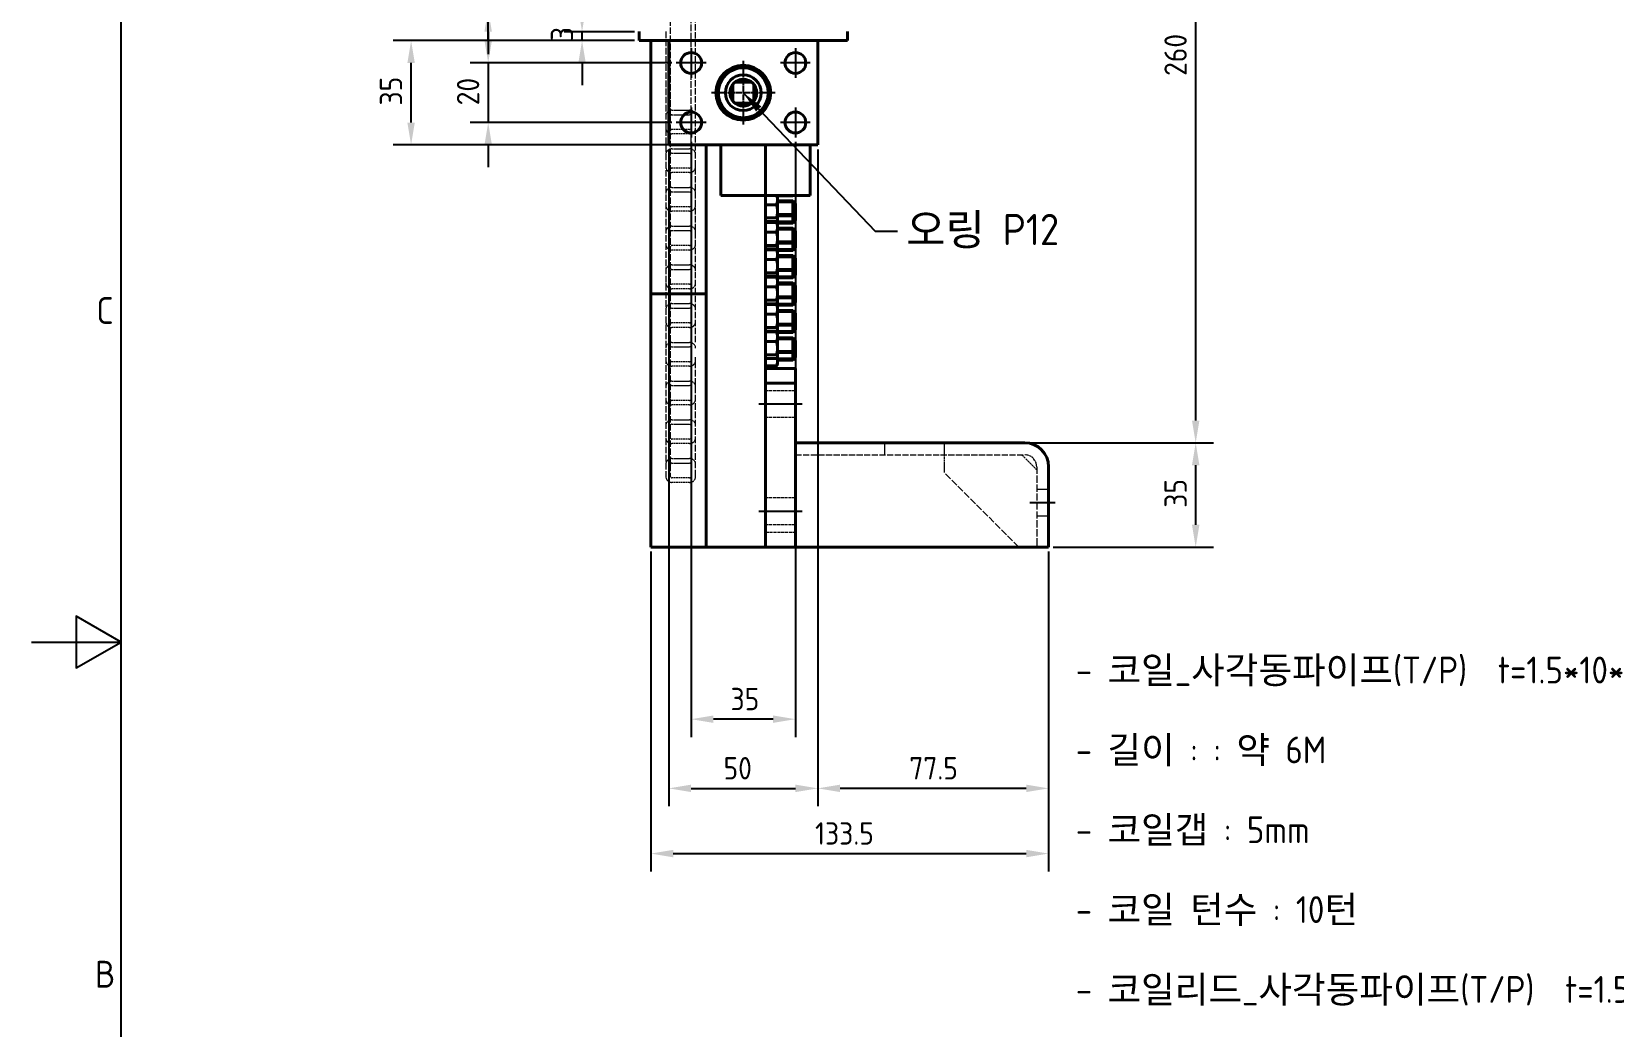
# Model space of a CAD drawing. Header units: millimetres. Extents: x 0 to 2375, y 0 to 3360.
# Drawn here: x 0 to 531, y 2785 to 3120 of the extents above; entities that cross this region are included whole.
import ezdxf

# ---------------------------------------------------------------- set-up
doc = ezdxf.new("R2010")
doc.units = ezdxf.units.MM
doc.linetypes.add('DPJA0641_Hot Stamping Coil$0$CHAIN', pattern=[0.3543, 0.2362, -0.0295, 0.0591, -0.0295])
doc.linetypes.add('DPJA0641_Hot Stamping Coil$0$DASHED', pattern=[0.2067, 0.1654, -0.0413])
for name, color, linetype, lineweight in [('DPJA0641_Hot Stamping Coil$0$가려진 것(ISO)', 2, 'DPJA0641_Hot Stamping Coil$0$DASHED', 18), ('DPJA0641_Hot Stamping Coil$0$가시적인 것(ISO)', 3, 'Continuous', 40), ('DPJA0641_Hot Stamping Coil$0$가시적인 좁은 것(ISO)', 3, 'Continuous', 35), ('DPJA0641_Hot Stamping Coil$0$경계(ISO)', 7, 'Continuous', 25), ('DPJA0641_Hot Stamping Coil$0$기호(ISO)', 5, 'Continuous', 25), ('DPJA0641_Hot Stamping Coil$0$중심 표식(ISO)', 1, 'Continuous', 25), ('DPJA0641_Hot Stamping Coil$0$중심선(ISO)', 1, 'Continuous', 25), ('DPJA0641_Hot Stamping Coil$0$치수(ISO)', 2, 'Continuous', 25)]:
    doc.layers.add(name, color=color, linetype=linetype, lineweight=lineweight)
doc.styles.add('DPJA0641_Hot Stamping Coil$0$문자 텍스트_PSTEK_POSCO', font='isocp.shx')
doc.styles.add('DPJA0641_Hot Stamping Coil$0$치수 텍스트_PSTEK_POSCO', font='isocp.shx')
doc.dimstyles.new('DPJA0641_Hot Stamping Coil$0$치수_PSTEK_POSCO', dxfattribs={"dimscale": 3, "dimtxt": 2.5, "dimasz": 2.5, "dimexe": 2, "dimexo": 0.5, "dimgap": 1, "dimtad": 1, "dimrnd": 1e-08, "dimdsep": 46, "dimtxsty": 'DPJA0641_Hot Stamping Coil$0$치수 텍스트_PSTEK_POSCO', "dimcen": 0.09, "dimdle": 10, "dimclrd": 7, "dimclre": 7, "dimclrt": 2, "dimadec": 1, "dimazin": 2, "dimtfac": 1, "dimtmove": 0, "dimatfit": 3, "dimfxl": 0, "dimtolj": 1, "dimlwd": -1, "dimlwe": -1, "dimarcsym": 0})
doc.dimstyles.new('DPJA0641_Hot Stamping Coil$0$치수_PSTEK_POSCO$7', dxfattribs={"dimscale": 3, "dimtxt": 2.5, "dimasz": 2.5, "dimexe": 2, "dimexo": 0.5, "dimgap": 1, "dimtad": 1, "dimrnd": 1e-08, "dimdsep": 46, "dimtxsty": 'DPJA0641_Hot Stamping Coil$0$치수 텍스트_PSTEK_POSCO', "dimcen": 0.09, "dimdle": 10, "dimclrd": 7, "dimclre": 7, "dimclrt": 2, "dimadec": 1, "dimazin": 2, "dimtfac": 1, "dimtmove": 0, "dimatfit": 3, "dimfxl": 0, "dimtolj": 1, "dimlwd": -1, "dimlwe": -1, "dimarcsym": 0})

# ---------------------------------------------------------------- blocks, each defined once
blk = doc.blocks.new('DPJA0641_Hot Stamping Coil$0$경계 Default Border')
at = {"layer": 'DPJA0641_Hot Stamping Coil$0$경계(ISO)', "flags": 128}
for points in [[(10, 10), (10, 287), (410, 287), (410, 10), (10, 10)], [(0, 148.5), (10, 148.5), (5, 151.39), (5, 145.61), (10, 148.5)]]:
    blk.add_lwpolyline(points, dxfattribs=at)
at = {"layer": 'DPJA0641_Hot Stamping Coil$0$경계(ISO)', "color": 2, "char_height": 3, "attachment_point": 7, "style": 'DPJA0641_Hot Stamping Coil$0$문자 텍스트_PSTEK_POSCO'}
for s, insert in [('C', (7.24, 184.1)), ('B', (7.08, 109.85))]:
    blk.add_mtext(s, dxfattribs=dict(at, insert=insert))
blk = doc.blocks.new('*D262')
at = {"layer": 'Defpoints', "color": 0}
for p in [(263.91, 612.39), (341.41, 477.39), (263.91, 396.43)]:
    blk.add_point(p, dxfattribs=at)
at = {"layer": 'DPJA0641_Hot Stamping Coil$0$치수(ISO)', "color": 7}
for p, q in [((263.91, 610.89), (263.91, 390.43)), ((341.41, 475.89), (341.41, 390.43)), ((333.91, 396.43), (271.41, 396.43))]:
    blk.add_line(p, q, dxfattribs=at)
for points in [[(271.41, 397.68), (271.41, 395.18), (263.91, 396.43)], [(333.91, 397.68), (333.91, 395.18), (341.41, 396.43)]]:
    blk.add_solid(points, dxfattribs=at)
at = {"layer": 'DPJA0641_Hot Stamping Coil$0$치수(ISO)', "color": 2, "insert": (294.63, 403.18), "char_height": 7.5, "attachment_point": 4, "style": 'DPJA0641_Hot Stamping Coil$0$치수 텍스트_PSTEK_POSCO'}
blk.add_mtext('\\A1;77.5', dxfattribs=at)
blk = doc.blocks.new('*D263')
at = {"layer": 'Defpoints', "color": 0}
for p in [(213.91, 612.39), (263.91, 612.39), (263.91, 396.43)]:
    blk.add_point(p, dxfattribs=at)
at = {"layer": 'DPJA0641_Hot Stamping Coil$0$치수(ISO)', "color": 7}
for p, q in [((213.91, 610.89), (213.91, 390.43)), ((263.91, 610.89), (263.91, 390.43)), ((221.41, 396.43), (256.41, 396.43))]:
    blk.add_line(p, q, dxfattribs=at)
for points in [[(221.41, 397.68), (221.41, 395.18), (213.91, 396.43)], [(256.41, 397.68), (256.41, 395.18), (263.91, 396.43)]]:
    blk.add_solid(points, dxfattribs=at)
at = {"layer": 'DPJA0641_Hot Stamping Coil$0$치수(ISO)', "color": 2, "insert": (232.28, 403.18), "char_height": 7.5, "attachment_point": 4, "style": 'DPJA0641_Hot Stamping Coil$0$치수 텍스트_PSTEK_POSCO'}
blk.add_mtext('\\A1;50', dxfattribs=at)
blk = doc.blocks.new('*D264')
at = {"layer": 'Defpoints', "color": 0}
for p in [(127.39, 647.39), (203.91, 647.39), (231.41, 612.39)]:
    blk.add_point(p, dxfattribs=at)
at = {"layer": 'DPJA0641_Hot Stamping Coil$0$치수(ISO)', "color": 7}
for p, q in [((202.41, 647.39), (121.39, 647.39)), ((127.39, 619.89), (127.39, 639.89)), ((229.91, 612.39), (121.39, 612.39))]:
    blk.add_line(p, q, dxfattribs=at)
for points in [[(126.14, 639.89), (128.64, 639.89), (127.39, 647.39)], [(126.14, 619.89), (128.64, 619.89), (127.39, 612.39)]]:
    blk.add_solid(points, dxfattribs=at)
at = {"layer": 'DPJA0641_Hot Stamping Coil$0$치수(ISO)', "color": 2, "insert": (120.64, 625.61), "char_height": 7.5, "attachment_point": 4, "rotation": 90, "style": 'DPJA0641_Hot Stamping Coil$0$치수 텍스트_PSTEK_POSCO'}
blk.add_mtext('\\A1;35', dxfattribs=at)
blk = doc.blocks.new('*D265')
at = {"layer": 'Defpoints', "color": 0}
for p in [(184.78, 650.39), (203.91, 650.39), (203.91, 647.39)]:
    blk.add_point(p, dxfattribs=at)
at = {"layer": 'DPJA0641_Hot Stamping Coil$0$치수(ISO)', "color": 7}
for p, q in [((184.78, 657.89), (184.78, 665.39)), ((202.41, 650.39), (178.78, 650.39)), ((184.78, 647.39), (184.78, 650.39)), ((202.41, 647.39), (178.78, 647.39)), ((184.78, 639.89), (184.78, 632.39))]:
    blk.add_line(p, q, dxfattribs=at)
for points in [[(183.53, 657.89), (186.03, 657.89), (184.78, 650.39)], [(183.53, 639.89), (186.03, 639.89), (184.78, 647.39)]]:
    blk.add_solid(points, dxfattribs=at)
at = {"layer": 'DPJA0641_Hot Stamping Coil$0$치수(ISO)', "color": 2, "insert": (178.03, 647.24), "char_height": 7.5, "attachment_point": 4, "rotation": 90, "style": 'DPJA0641_Hot Stamping Coil$0$치수 텍스트_PSTEK_POSCO'}
blk.add_mtext('\\A1;3', dxfattribs=at)
blk = doc.blocks.new('*D267')
at = {"layer": 'Defpoints', "color": 0}
for p in [(221.41, 614.89), (256.41, 614.89), (221.41, 419.65)]:
    blk.add_point(p, dxfattribs=at)
at = {"layer": 'DPJA0641_Hot Stamping Coil$0$치수(ISO)', "color": 7}
for p, q in [((221.41, 613.39), (221.41, 413.65)), ((256.41, 613.39), (256.41, 413.65)), ((248.91, 419.65), (228.91, 419.65))]:
    blk.add_line(p, q, dxfattribs=at)
for points in [[(228.91, 420.9), (228.91, 418.4), (221.41, 419.65)], [(248.91, 420.9), (248.91, 418.4), (256.41, 419.65)]]:
    blk.add_solid(points, dxfattribs=at)
at = {"layer": 'DPJA0641_Hot Stamping Coil$0$치수(ISO)', "color": 2, "insert": (234.63, 426.4), "char_height": 7.5, "attachment_point": 4, "style": 'DPJA0641_Hot Stamping Coil$0$치수 텍스트_PSTEK_POSCO'}
blk.add_mtext('\\A1;35', dxfattribs=at)
blk = doc.blocks.new('*D268')
at = {"layer": 'Defpoints', "color": 0}
for p in [(216.41, 677.89), (153.27, 657.89), (216.41, 657.89)]:
    blk.add_point(p, dxfattribs=at)
at = {"layer": 'DPJA0641_Hot Stamping Coil$0$치수(ISO)', "color": 7}
for p, q in [((153.27, 685.39), (153.27, 692.89)), ((214.91, 677.89), (147.27, 677.89)), ((153.27, 677.89), (153.27, 657.89)), ((214.91, 657.89), (147.27, 657.89)), ((153.27, 650.39), (153.27, 642.89))]:
    blk.add_line(p, q, dxfattribs=at)
for points in [[(152.02, 685.39), (154.52, 685.39), (153.27, 677.89)], [(152.02, 650.39), (154.52, 650.39), (153.27, 657.89)]]:
    blk.add_solid(points, dxfattribs=at)
at = {"layer": 'DPJA0641_Hot Stamping Coil$0$치수(ISO)', "color": 2, "insert": (146.52, 663.67), "char_height": 7.5, "attachment_point": 4, "rotation": 90, "style": 'DPJA0641_Hot Stamping Coil$0$치수 텍스트_PSTEK_POSCO'}
blk.add_mtext('\\A1;20', dxfattribs=at)
blk = doc.blocks.new('*D269')
at = {"layer": 'Defpoints', "color": 0}
for p in [(216.41, 639.89), (153.27, 619.89), (216.41, 619.89)]:
    blk.add_point(p, dxfattribs=at)
at = {"layer": 'DPJA0641_Hot Stamping Coil$0$치수(ISO)', "color": 7}
for p, q in [((153.27, 647.39), (153.27, 654.89)), ((214.91, 639.89), (147.27, 639.89)), ((153.27, 639.89), (153.27, 619.89)), ((214.91, 619.89), (147.27, 619.89)), ((153.27, 612.39), (153.27, 604.89))]:
    blk.add_line(p, q, dxfattribs=at)
for points in [[(152.02, 647.39), (154.52, 647.39), (153.27, 639.89)], [(152.02, 612.39), (154.52, 612.39), (153.27, 619.89)]]:
    blk.add_solid(points, dxfattribs=at)
at = {"layer": 'DPJA0641_Hot Stamping Coil$0$치수(ISO)', "color": 2, "insert": (146.52, 625.67), "char_height": 7.5, "attachment_point": 4, "rotation": 90, "style": 'DPJA0641_Hot Stamping Coil$0$치수 텍스트_PSTEK_POSCO'}
blk.add_mtext('\\A1;20', dxfattribs=at)
blk = doc.blocks.new('*D280')
at = {"layer": 'Defpoints', "color": 0}
for p in [(207.91, 477.39), (341.41, 477.39), (341.41, 374.54)]:
    blk.add_point(p, dxfattribs=at)
at = {"layer": 'DPJA0641_Hot Stamping Coil$0$치수(ISO)', "color": 7}
for p, q in [((207.91, 475.89), (207.91, 368.54)), ((341.41, 475.89), (341.41, 368.54)), ((215.41, 374.54), (333.91, 374.54))]:
    blk.add_line(p, q, dxfattribs=at)
for points in [[(215.41, 375.79), (215.41, 373.29), (207.91, 374.54)], [(333.91, 375.79), (333.91, 373.29), (341.41, 374.54)]]:
    blk.add_solid(points, dxfattribs=at)
at = {"layer": 'DPJA0641_Hot Stamping Coil$0$치수(ISO)', "color": 2, "insert": (263, 381.29), "char_height": 7.5, "attachment_point": 4, "style": 'DPJA0641_Hot Stamping Coil$0$치수 텍스트_PSTEK_POSCO'}
blk.add_mtext('\\A1;133.5', dxfattribs=at)
blk = doc.blocks.new('*D281')
at = {"layer": 'Defpoints', "color": 0}
for p in [(333.41, 512.39), (390.8, 512.39), (341.41, 477.39)]:
    blk.add_point(p, dxfattribs=at)
at = {"layer": 'DPJA0641_Hot Stamping Coil$0$치수(ISO)', "color": 7}
for p, q in [((334.91, 512.39), (396.8, 512.39)), ((390.8, 484.89), (390.8, 504.89)), ((342.91, 477.39), (396.8, 477.39))]:
    blk.add_line(p, q, dxfattribs=at)
for points in [[(389.55, 504.89), (392.05, 504.89), (390.8, 512.39)], [(389.55, 484.89), (392.05, 484.89), (390.8, 477.39)]]:
    blk.add_solid(points, dxfattribs=at)
at = {"layer": 'DPJA0641_Hot Stamping Coil$0$치수(ISO)', "color": 2, "insert": (384.05, 490.61), "char_height": 7.5, "attachment_point": 4, "rotation": 90, "style": 'DPJA0641_Hot Stamping Coil$0$치수 텍스트_PSTEK_POSCO'}
blk.add_mtext('\\A1;35', dxfattribs=at)
blk = doc.blocks.new('*D282')
at = {"layer": 'Defpoints', "color": 0}
for p in [(333.41, 772.39), (390.8, 772.39), (333.41, 512.39)]:
    blk.add_point(p, dxfattribs=at)
at = {"layer": 'DPJA0641_Hot Stamping Coil$0$치수(ISO)', "color": 7}
for p, q in [((334.91, 772.39), (396.8, 772.39)), ((390.8, 519.89), (390.8, 764.89)), ((334.91, 512.39), (396.8, 512.39))]:
    blk.add_line(p, q, dxfattribs=at)
for points in [[(389.55, 764.89), (392.05, 764.89), (390.8, 772.39)], [(389.55, 519.89), (392.05, 519.89), (390.8, 512.39)]]:
    blk.add_solid(points, dxfattribs=at)
at = {"layer": 'DPJA0641_Hot Stamping Coil$0$치수(ISO)', "color": 2, "insert": (384.05, 635.54), "char_height": 7.5, "attachment_point": 4, "rotation": 90, "style": 'DPJA0641_Hot Stamping Coil$0$치수 텍스트_PSTEK_POSCO'}
blk.add_mtext('\\A1;260', dxfattribs=at)
blk = doc.blocks.new('DPJA0641_Hot Stamping Coil')
at = {"layer": 'DPJA0641_Hot Stamping Coil$0$가려진 것(ISO)', "color": 1, "ltscale": 3.809293}
for p, q in [((214.91, 624.026), (220.91, 624.026)), ((214.91, 622.526), (220.91, 622.526)), ((220.91, 617.561), (214.91, 617.561)), ((220.91, 616.061), (214.91, 616.061)), ((214.91, 611.074), (220.91, 611.074)), ((214.91, 609.574), (220.91, 609.574)), ((220.91, 604.588), (214.91, 604.588)), ((220.91, 603.088), (214.91, 603.088)), ((214.91, 598.094), (220.91, 598.094)), ((214.91, 596.594), (220.91, 596.594)), ((220.91, 591.601), (214.91, 591.601)), ((220.91, 590.101), (214.91, 590.101)), ((214.91, 585.105), (220.91, 585.105)), ((214.91, 583.605), (220.91, 583.605)), ((220.91, 578.609), (214.91, 578.609)), ((220.91, 577.109), (214.91, 577.109)), ((214.91, 572.112), (220.91, 572.112)), ((214.91, 570.612), (220.91, 570.612)), ((220.91, 565.615), (214.91, 565.615)), ((220.91, 564.115), (214.91, 564.115)), ((214.91, 559.116), (220.91, 559.116)), ((214.91, 557.616), (220.91, 557.616)), ((220.91, 552.619), (214.91, 552.619)), ((220.91, 551.119), (214.91, 551.119)), ((214.91, 546.12), (220.91, 546.12)), ((214.91, 544.62), (220.91, 544.62)), ((220.91, 539.622), (214.91, 539.622)), ((220.91, 538.122), (214.91, 538.122)), ((214.91, 533.122), (220.91, 533.122)), ((214.91, 531.622), (220.91, 531.622)), ((220.91, 526.624), (214.91, 526.624)), ((220.91, 525.124), (214.91, 525.124)), ((214.91, 520.125), (220.91, 520.125)), ((214.91, 518.625), (220.91, 518.625)), ((220.91, 513.626), (214.91, 513.626)), ((220.91, 512.126), (214.91, 512.126)), ((214.91, 507.126), (220.91, 507.126)), ((214.91, 505.626), (220.91, 505.626)), ((220.91, 500.627), (214.91, 500.627)), ((220.91, 499.127), (214.91, 499.127))]:
    blk.add_line(p, q, dxfattribs=at)
at = {"layer": 'DPJA0641_Hot Stamping Coil$0$가려진 것(ISO)', "color": 131, "ltscale": 6.348889}
for p, q in [((256.41, 529.892), (246.41, 529.892)), ((256.41, 520.892), (246.41, 520.892)), ((256.41, 493.892), (246.41, 493.892)), ((256.41, 484.892), (246.41, 484.892)), ((246.41, 482.392), (256.41, 482.392))]:
    blk.add_line(p, q, dxfattribs=at)
at = {"layer": 'DPJA0641_Hot Stamping Coil$0$가려진 것(ISO)', "color": 131, "ltscale": 2.539495}
for p, q in [((286.41, 508.392), (286.41, 512.392)), ((306.41, 512.392), (306.41, 508.392)), ((337.41, 496.892), (341.41, 496.892)), ((337.41, 487.892), (341.41, 487.892))]:
    blk.add_line(p, q, dxfattribs=at)
at = {"layer": 'DPJA0641_Hot Stamping Coil$0$가려진 것(ISO)', "color": 131, "ltscale": 12.417352}
blk.add_line((256.41, 508.392), (333.41, 508.392), dxfattribs=at)
at = {"layer": 'DPJA0641_Hot Stamping Coil$0$가려진 것(ISO)', "color": 131, "ltscale": 3.809293}
blk.add_line((306.41, 508.392), (306.41, 502.392), dxfattribs=at)
at = {"layer": 'DPJA0641_Hot Stamping Coil$0$가려진 것(ISO)', "color": 131, "ltscale": 4.489313}
blk.add_line((332.41, 508.392), (337.41, 503.392), dxfattribs=at)
at = {"layer": 'DPJA0641_Hot Stamping Coil$0$가려진 것(ISO)', "color": 131, "ltscale": 14.253886}
blk.add_line((331.41, 477.392), (306.41, 502.392), dxfattribs=at)
at = {"layer": 'DPJA0641_Hot Stamping Coil$0$가려진 것(ISO)', "color": 131, "ltscale": 14.513788}
blk.add_line((337.41, 504.392), (337.41, 477.392), dxfattribs=at)
at = {"layer": 'DPJA0641_Hot Stamping Coil$0$가려진 것(ISO)', "color": 1, "ltscale": 1.994494}
for centre, start, end in [((214.91, 622.026), 90, 180), ((220.91, 622.026), 0, 90), ((214.91, 618.061), 180, 270), ((220.91, 618.061), 270, 0), ((214.91, 609.074), 90, 180), ((220.91, 609.074), 0, 90), ((214.91, 605.088), 180, 270), ((220.91, 605.088), 270, 0), ((214.91, 596.094), 90, 180), ((220.91, 596.094), 0, 90), ((214.91, 592.101), 180, 270), ((220.91, 592.101), 270, 0), ((214.91, 583.105), 90, 180), ((220.91, 583.105), 0, 90), ((214.91, 579.109), 180, 270), ((220.91, 579.109), 270, 0), ((214.91, 570.112), 90, 180), ((220.91, 570.112), 0, 90), ((214.91, 566.115), 180, 270), ((220.91, 566.115), 270, 0), ((214.91, 557.116), 90, 180), ((220.91, 557.116), 0, 90), ((214.91, 553.119), 180, 270), ((220.91, 553.119), 270, 0), ((214.91, 544.12), 90, 180), ((220.91, 544.12), 0, 90), ((214.91, 540.122), 180, 270), ((220.91, 540.122), 270, 0), ((214.91, 531.122), 90, 180), ((220.91, 531.122), 0, 90), ((214.91, 527.124), 180, 270), ((220.91, 527.124), 270, 0), ((214.91, 518.125), 90, 180), ((220.91, 518.125), 0, 90), ((214.91, 514.126), 180, 270), ((220.91, 514.126), 270, 0), ((214.91, 505.126), 90, 180), ((220.91, 505.126), 0, 90), ((214.91, 501.127), 180, 270), ((220.91, 501.127), 270, 0)]:
    blk.add_arc(centre, 2, start, end, dxfattribs=at)
at = {"layer": 'DPJA0641_Hot Stamping Coil$0$가려진 것(ISO)', "color": 1, "ltscale": 0.498548}
for centre, start, end in [((214.91, 622.026), 90, 180), ((220.91, 622.026), 0, 90), ((214.91, 618.061), 180, 270), ((220.91, 618.061), 270, 0), ((214.91, 609.074), 90, 180), ((220.91, 609.074), 0, 90), ((214.91, 605.088), 180, 270), ((220.91, 605.088), 270, 0), ((214.91, 596.094), 90, 180), ((220.91, 596.094), 0, 90), ((214.91, 592.101), 180, 270), ((220.91, 592.101), 270, 0), ((214.91, 583.105), 90, 180), ((220.91, 583.105), 0, 90), ((214.91, 579.109), 180, 270), ((220.91, 579.109), 270, 0), ((214.91, 570.112), 90, 180), ((220.91, 570.112), 0, 90), ((214.91, 566.115), 180, 270), ((220.91, 566.115), 270, 0), ((214.91, 557.116), 90, 180), ((214.91, 553.119), 180, 270), ((220.91, 557.116), 0, 90), ((220.91, 553.119), 270, 0), ((214.91, 544.12), 90, 180), ((220.91, 544.12), 0, 90), ((214.91, 540.122), 180, 270), ((220.91, 540.122), 270, 0), ((214.91, 531.122), 90, 180), ((220.91, 531.122), 0, 90), ((214.91, 527.124), 180, 270), ((220.91, 527.124), 270, 0), ((214.91, 518.125), 90, 180), ((220.91, 518.125), 0, 90), ((214.91, 514.126), 180, 270), ((220.91, 514.126), 270, 0), ((214.91, 505.126), 90, 180), ((220.91, 505.126), 0, 90), ((214.91, 501.127), 180, 270), ((220.91, 501.127), 270, 0)]:
    blk.add_arc(centre, 0.5, start, end, dxfattribs=at)
at = {"layer": 'DPJA0641_Hot Stamping Coil$0$가려진 것(ISO)', "color": 131, "ltscale": 4.850779}
blk.add_arc((333.41, 504.392), 4, 0, 90, dxfattribs=at)
at = {"layer": 'DPJA0641_Hot Stamping Coil$0$가려진 것(ISO)', "color": 1, "ltscale": 13.145829}
for points, knots in [([(214.41, 665.392), (214.41, 653.379), (214.41, 641.07), (214.41, 616.497), (214.41, 604.241), (214.41, 578.062), (214.41, 564.461), (214.41, 545.477), (214.41, 539.016), (214.41, 522.246), (214.41, 513.752), (214.41, 504.33), (214.41, 501.974), (214.41, 501.191), (214.41, 501.128), (214.41, 501.128)], [446.4660315, 446.4660315, 446.4660315, 446.4660315, 450.1309496, 450.1309496, 453.8629104, 453.8629104, 458.4984485, 458.4984485, 461.2210654, 461.2210654, 466.4002561, 466.4002561, 470.1861969, 470.1861969, 470.9204612, 470.9204612, 470.9204612, 470.9204612]), ([(221.41, 501.128), (221.41, 501.128), (221.41, 501.191), (221.41, 501.974), (221.41, 504.33), (221.41, 513.752), (221.41, 522.246), (221.41, 539.016), (221.41, 545.477), (221.41, 564.461), (221.41, 578.062), (221.41, 604.241), (221.41, 616.497), (221.41, 641.07), (221.41, 653.379), (221.41, 665.392)], [-470.9204612, -470.9204612, -470.9204612, -470.9204612, -470.1861969, -470.1861969, -466.4002561, -466.4002561, -461.2210654, -461.2210654, -458.4984485, -458.4984485, -453.8629104, -453.8629104, -450.1309496, -450.1309496, -446.4660315, -446.4660315, -446.4660315, -446.4660315])]:
    blk.add_open_spline(points, degree=3, knots=knots, dxfattribs=at)
at = {"layer": 'DPJA0641_Hot Stamping Coil$0$가려진 것(ISO)', "color": 1, "ltscale": 12.974359}
blk.add_open_spline([(222.91, 546.165), (222.91, 548.222), (222.91, 550.335), (222.91, 564.461), (222.91, 578.062), (222.91, 604.241), (222.91, 616.497), (222.91, 641.07), (222.91, 653.379), (222.91, 665.392)], degree=3, knots=[-459.338276, -459.338276, -459.338276, -459.338276, -458.4984485, -458.4984485, -453.8629104, -453.8629104, -450.1309496, -450.1309496, -446.4660315, -446.4660315, -446.4660315, -446.4660315], dxfattribs=at)
at = {"layer": 'DPJA0641_Hot Stamping Coil$0$가려진 것(ISO)', "color": 1, "ltscale": 13.213347}
blk.add_open_spline([(212.91, 650.392), (212.91, 643.238), (212.91, 636.044), (212.91, 616.497), (212.91, 604.241), (212.91, 578.062), (212.91, 564.461), (212.91, 545.477), (212.91, 539.016), (212.91, 522.246), (212.91, 513.752), (212.91, 504.33), (212.91, 501.974), (212.91, 501.191), (212.91, 501.128), (212.91, 501.128)], degree=3, knots=[447.979136, 447.979136, 447.979136, 447.979136, 450.1309496, 450.1309496, 453.8629104, 453.8629104, 458.4984485, 458.4984485, 461.2210654, 461.2210654, 466.4002561, 466.4002561, 470.1861969, 470.1861969, 470.9204612, 470.9204612, 470.9204612, 470.9204612], dxfattribs=at)
at = {"layer": 'DPJA0641_Hot Stamping Coil$0$가려진 것(ISO)', "color": 1, "ltscale": 13.503249}
blk.add_open_spline([(222.91, 501.128), (222.91, 501.128), (222.91, 501.191), (222.91, 501.974), (222.91, 504.33), (222.91, 513.752), (222.91, 522.246), (222.91, 535.754), (222.91, 538.4), (222.91, 541.165)], degree=3, knots=[-470.9204612, -470.9204612, -470.9204612, -470.9204612, -470.1861969, -470.1861969, -466.4002561, -466.4002561, -461.2210654, -461.2210654, -460.0354195, -460.0354195, -460.0354195, -460.0354195], dxfattribs=at)
at = {"layer": 'DPJA0641_Hot Stamping Coil$0$가시적인 것(ISO)', "color": 7}
for p, q in [((203.91, 647.392), (203.91, 650.392)), ((273.91, 650.392), (273.91, 647.392)), ((273.91, 647.392), (203.91, 647.392))]:
    blk.add_line(p, q, dxfattribs=at)
at = {"layer": 'DPJA0641_Hot Stamping Coil$0$가시적인 것(ISO)', "color": 8}
for p, q in [((207.91, 562.392), (207.91, 647.392)), ((226.41, 562.392), (226.41, 612.392)), ((207.91, 562.392), (207.91, 477.392)), ((226.41, 562.392), (207.91, 562.392)), ((207.91, 477.392), (226.41, 477.392))]:
    blk.add_line(p, q, dxfattribs=at)
at = {"layer": 'DPJA0641_Hot Stamping Coil$0$가시적인 것(ISO)', "color": 1}
for p, q in [((213.91, 647.392), (213.91, 612.392)), ((263.91, 612.392), (263.91, 647.392)), ((213.91, 612.392), (263.91, 612.392))]:
    blk.add_line(p, q, dxfattribs=at)
at = {"layer": 'DPJA0641_Hot Stamping Coil$0$가시적인 것(ISO)'}
for p, q in [((235.41, 627.064), (235.41, 632.72)), ((236.082, 633.392), (241.739, 633.392)), ((242.41, 632.72), (242.41, 627.064)), ((241.739, 626.392), (236.082, 626.392)), ((226.41, 477.392), (226.41, 612.392)), ((231.41, 612.392), (231.41, 595.392)), ((246.41, 612.392), (246.41, 595.392)), ((261.41, 612.392), (261.41, 595.392)), ((231.41, 595.392), (246.41, 595.392)), ((246.41, 595.392), (246.41, 477.392)), ((246.41, 595.392), (261.41, 595.392)), ((255.51, 595.344), (250.279, 595.344)), ((250.41, 595.127), (250.329, 595.268)), ((250.41, 595.127), (250.41, 595.392)), ((250.41, 593.955), (250.41, 595.127)), ((255.51, 595.392), (255.51, 595.344)), ((255.558, 595.392), (255.51, 595.344)), ((246.41, 592.322), (250.053, 592.322)), ((250.41, 590.092), (250.41, 593.955)), ((255.51, 593.627), (250.41, 593.627)), ((250.41, 587.263), (250.41, 590.092)), ((255.51, 593.627), (255.51, 588.627)), ((256.41, 592.727), (255.51, 593.627)), ((256.41, 592.727), (256.41, 589.527)), ((246.41, 587.861), (250.053, 587.861)), ((246.41, 586.665), (250.053, 586.665)), ((246.41, 586.396), (250.053, 586.396)), ((250.41, 587.127), (250.329, 586.986)), ((250.41, 585.934), (250.329, 586.076)), ((255.51, 588.627), (250.41, 588.627)), ((250.41, 587.127), (250.41, 587.263)), ((250.41, 585.934), (250.41, 587.127)), ((255.51, 586.152), (250.41, 586.152)), ((250.41, 584.763), (250.41, 585.934)), ((250.41, 580.899), (250.41, 584.763)), ((256.41, 589.527), (255.51, 588.627)), ((255.51, 588.627), (255.51, 586.152)), ((256.41, 587.052), (255.51, 586.152)), ((256.41, 589.527), (256.41, 587.052)), ((246.41, 583.13), (250.053, 583.13)), ((255.51, 584.434), (250.41, 584.434)), ((250.41, 578.071), (250.41, 580.899)), ((255.51, 579.434), (250.41, 579.434)), ((255.51, 584.434), (255.51, 579.434)), ((256.41, 583.534), (255.51, 584.434)), ((256.41, 580.334), (255.51, 579.434)), ((255.51, 579.434), (255.51, 576.96)), ((256.41, 583.534), (256.41, 580.334)), ((256.41, 580.334), (256.41, 577.86)), ((246.41, 578.668), (250.053, 578.668)), ((246.41, 577.473), (250.053, 577.473)), ((246.41, 577.203), (250.053, 577.203)), ((246.41, 573.937), (250.053, 573.937)), ((250.41, 577.934), (250.329, 577.793)), ((250.41, 576.742), (250.329, 576.883)), ((250.41, 577.934), (250.41, 578.071)), ((250.41, 576.742), (250.41, 577.934)), ((255.51, 576.96), (250.41, 576.96)), ((250.41, 575.57), (250.41, 576.742)), ((250.41, 571.707), (250.41, 575.57)), ((255.51, 575.242), (250.41, 575.242)), ((256.41, 577.86), (255.51, 576.96)), ((255.51, 575.242), (255.51, 570.242)), ((256.41, 574.342), (255.51, 575.242)), ((256.41, 574.342), (256.41, 571.142)), ((246.41, 569.476), (250.053, 569.476)), ((250.41, 568.742), (250.329, 568.601)), ((250.41, 568.878), (250.41, 571.707)), ((255.51, 570.242), (250.41, 570.242)), ((250.41, 568.742), (250.41, 568.878)), ((250.41, 567.55), (250.41, 568.742)), ((256.41, 571.142), (255.51, 570.242)), ((255.51, 570.242), (255.51, 567.767)), ((256.41, 568.667), (255.51, 567.767)), ((256.41, 571.142), (256.41, 568.667)), ((246.41, 568.281), (250.053, 568.281)), ((246.41, 568.011), (250.053, 568.011)), ((246.41, 564.745), (250.053, 564.745)), ((250.41, 567.55), (250.329, 567.691)), ((255.51, 567.767), (250.41, 567.767)), ((250.41, 566.378), (250.41, 567.55)), ((250.41, 562.514), (250.41, 566.378)), ((255.51, 566.05), (250.41, 566.05)), ((255.51, 566.05), (255.51, 561.05)), ((256.41, 565.15), (255.51, 566.05)), ((256.41, 565.15), (256.41, 561.95)), ((246.41, 560.284), (250.053, 560.284)), ((246.41, 559.088), (250.053, 559.088)), ((246.41, 558.819), (250.053, 558.819)), ((250.41, 559.55), (250.329, 559.409)), ((250.41, 558.357), (250.329, 558.498)), ((250.41, 559.686), (250.41, 562.514)), ((255.51, 561.05), (250.41, 561.05)), ((250.41, 559.55), (250.41, 559.686)), ((250.41, 558.357), (250.41, 559.55)), ((255.51, 558.575), (250.41, 558.575)), ((250.41, 557.186), (250.41, 558.357)), ((256.41, 561.95), (255.51, 561.05)), ((255.51, 561.05), (255.51, 558.575)), ((256.41, 559.475), (255.51, 558.575)), ((256.41, 561.95), (256.41, 559.475)), ((246.41, 555.553), (250.053, 555.553)), ((250.41, 553.322), (250.41, 557.186)), ((255.51, 556.857), (250.41, 556.857)), ((250.41, 550.494), (250.41, 553.322)), ((255.51, 556.857), (255.51, 551.857)), ((256.41, 555.957), (255.51, 556.857)), ((256.41, 552.757), (255.51, 551.857)), ((256.41, 555.957), (256.41, 552.757)), ((256.41, 552.757), (256.41, 550.282)), ((246.41, 551.091), (250.053, 551.091)), ((246.41, 549.896), (250.053, 549.896)), ((246.41, 549.626), (250.053, 549.626)), ((250.41, 550.357), (250.329, 550.216)), ((250.41, 549.165), (250.329, 549.306)), ((255.51, 551.857), (250.41, 551.857)), ((250.41, 550.357), (250.41, 550.494)), ((250.41, 549.165), (250.41, 550.357)), ((255.51, 549.382), (250.41, 549.382)), ((250.41, 547.993), (250.41, 549.165)), ((250.41, 544.13), (250.41, 547.993)), ((255.51, 547.665), (250.41, 547.665)), ((255.51, 551.857), (255.51, 549.382)), ((256.41, 550.282), (255.51, 549.382)), ((255.51, 547.665), (255.51, 542.665)), ((256.41, 546.765), (255.51, 547.665)), ((246.41, 546.36), (250.053, 546.36)), ((250.41, 541.301), (250.41, 544.13)), ((255.51, 542.665), (250.41, 542.665)), ((256.41, 543.565), (255.51, 542.665)), ((255.51, 542.665), (255.51, 540.19)), ((256.41, 546.765), (256.41, 543.565)), ((256.41, 543.565), (256.41, 541.09)), ((246.41, 541.899), (250.053, 541.899)), ((246.41, 540.703), (250.053, 540.703)), ((246.41, 538.229), (250.053, 538.229)), ((250.41, 541.165), (250.329, 541.024)), ((250.41, 538.69), (250.329, 538.549)), ((250.41, 541.165), (250.41, 541.301)), ((250.41, 539.862), (250.41, 541.165)), ((255.51, 540.19), (250.41, 540.19)), ((250.41, 538.69), (250.41, 539.862)), ((256.41, 541.09), (255.51, 540.19)), ((226.41, 477.392), (246.41, 477.392))]:
    blk.add_line(p, q, dxfattribs=at)
at = {"layer": 'DPJA0641_Hot Stamping Coil$0$가시적인 것(ISO)', "color": 131}
for p, q in [((256.41, 537.392), (246.41, 537.392)), ((256.41, 532.392), (256.41, 537.392)), ((246.41, 532.392), (256.41, 532.392)), ((246.41, 477.392), (246.41, 532.392)), ((256.41, 532.392), (256.41, 477.392)), ((256.41, 512.392), (333.41, 512.392)), ((256.41, 477.392), (256.41, 504.392)), ((341.41, 477.392), (341.41, 504.392)), ((256.41, 477.392), (246.41, 477.392)), ((256.41, 477.392), (341.41, 477.392))]:
    blk.add_line(p, q, dxfattribs=at)
at = {"layer": 'DPJA0641_Hot Stamping Coil$0$가시적인 것(ISO)', "color": 1}
for centre, radius in [((221.41, 639.892), 3.5), ((256.41, 639.892), 3.5), ((238.91, 629.892), 9.2), ((238.91, 629.892), 6), ((238.91, 629.892), 4.5), ((221.41, 619.892), 3.5), ((256.41, 619.892), 3.5)]:
    blk.add_circle(centre, radius, dxfattribs=at)
at = {"layer": 'DPJA0641_Hot Stamping Coil$0$가시적인 것(ISO)'}
blk.add_circle((238.91, 629.892), 8.4, dxfattribs=at)
at = {"layer": 'DPJA0641_Hot Stamping Coil$0$가시적인 것(ISO)', "color": 131}
blk.add_arc((333.41, 504.392), 8, 0, 90, dxfattribs=at)
at = {"layer": 'DPJA0641_Hot Stamping Coil$0$가시적인 것(ISO)'}
for points, weights in [([(250.41, 593.955), (250.41, 594.632), (250.129, 595.392)], [1, 1.03377926376, 1.00743242079]), ([(250.243, 595.392), (250.294, 595.329), (250.329, 595.268)], [1.01622265414, 1.01923731911, 1.01895290532]), ([(250.408, 595.13), (250.404, 595.261), (250.39, 595.392)], [1.00511995611, 1.0105516426, 1.01385428092]), ([(250.053, 592.322), (250.41, 593.197), (250.41, 593.955)], [1, 1.0379548493, 1]), ([(250.41, 590.092), (250.41, 591.127), (250.053, 592.322)], [1, 1.0379548493, 1]), ([(250.053, 587.861), (250.41, 589.056), (250.41, 590.092)], [1, 1.0379548493, 1]), ([(250.41, 587.263), (250.41, 587.54), (250.053, 587.861)], [1, 1.0379548493, 1]), ([(250.053, 586.665), (250.41, 586.986), (250.41, 587.263)], [1, 1.0379548493, 1]), ([(250.41, 584.763), (250.41, 585.521), (250.053, 586.396)], [1, 1.0379548493, 1]), ([(250.053, 586.396), (250.241, 586.227), (250.329, 586.076)], [1, 1.01965956375, 1.01895290532]), ([(250.053, 583.13), (250.41, 584.005), (250.41, 584.763)], [1, 1.0379548493, 1]), ([(250.408, 585.938), (250.393, 586.392), (250.255, 586.877)], [1.00511995611, 1.02431041392, 1.01692504586]), ([(250.41, 580.899), (250.41, 581.934), (250.053, 583.13)], [1, 1.0379548493, 1]), ([(250.053, 578.668), (250.41, 579.864), (250.41, 580.899)], [1, 1.0379548493, 1]), ([(250.41, 578.071), (250.41, 578.348), (250.053, 578.668)], [1, 1.0379548493, 1]), ([(250.053, 577.473), (250.41, 577.793), (250.41, 578.071)], [1, 1.0379548493, 1]), ([(250.41, 575.57), (250.41, 576.328), (250.053, 577.203)], [1, 1.0379548493, 1]), ([(250.053, 577.203), (250.241, 577.035), (250.329, 576.883)], [1, 1.01965956375, 1.01895290532]), ([(250.053, 573.937), (250.41, 574.813), (250.41, 575.57)], [1, 1.0379548493, 1]), ([(250.41, 571.707), (250.41, 572.742), (250.053, 573.937)], [1, 1.0379548493, 1]), ([(250.408, 576.745), (250.393, 577.2), (250.255, 577.685)], [1.00511995611, 1.02431041392, 1.01692504586]), ([(250.053, 569.476), (250.41, 570.671), (250.41, 571.707)], [1, 1.0379548493, 1]), ([(250.41, 568.878), (250.41, 569.156), (250.053, 569.476)], [1, 1.0379548493, 1]), ([(250.053, 568.281), (250.41, 568.601), (250.41, 568.878)], [1, 1.0379548493, 1]), ([(250.41, 566.378), (250.41, 567.136), (250.053, 568.011)], [1, 1.0379548493, 1]), ([(250.053, 568.011), (250.241, 567.842), (250.329, 567.691)], [1, 1.01965956375, 1.01895290532]), ([(250.053, 564.745), (250.41, 565.62), (250.41, 566.378)], [1, 1.0379548493, 1]), ([(250.41, 562.514), (250.41, 563.55), (250.053, 564.745)], [1, 1.0379548493, 1]), ([(250.408, 567.553), (250.393, 568.008), (250.255, 568.493)], [1.00511995611, 1.02431041392, 1.01692504586]), ([(250.053, 560.284), (250.41, 561.479), (250.41, 562.514)], [1, 1.0379548493, 1]), ([(250.41, 559.686), (250.41, 559.963), (250.053, 560.284)], [1, 1.0379548493, 1]), ([(250.053, 559.088), (250.41, 559.409), (250.41, 559.686)], [1, 1.0379548493, 1]), ([(250.41, 557.186), (250.41, 557.944), (250.053, 558.819)], [1, 1.0379548493, 1]), ([(250.053, 558.819), (250.241, 558.65), (250.329, 558.498)], [1, 1.01965956375, 1.01895290532]), ([(250.408, 558.36), (250.393, 558.815), (250.255, 559.3)], [1.00511995611, 1.02431041392, 1.01692504586]), ([(250.053, 555.553), (250.41, 556.428), (250.41, 557.186)], [1, 1.0379548493, 1]), ([(250.41, 553.322), (250.41, 554.357), (250.053, 555.553)], [1, 1.0379548493, 1]), ([(250.053, 551.091), (250.41, 552.287), (250.41, 553.322)], [1, 1.0379548493, 1]), ([(250.41, 550.494), (250.41, 550.771), (250.053, 551.091)], [1, 1.0379548493, 1]), ([(250.053, 549.896), (250.41, 550.216), (250.41, 550.494)], [1, 1.0379548493, 1]), ([(250.41, 547.993), (250.41, 548.751), (250.053, 549.626)], [1, 1.0379548493, 1]), ([(250.053, 549.626), (250.241, 549.457), (250.329, 549.306)], [1, 1.01965956375, 1.01895290532]), ([(250.053, 546.36), (250.41, 547.235), (250.41, 547.993)], [1, 1.0379548493, 1]), ([(250.408, 549.168), (250.393, 549.623), (250.255, 550.108)], [1.00511995611, 1.02431041392, 1.01692504586]), ([(250.41, 544.13), (250.41, 545.165), (250.053, 546.36)], [1, 1.0379548493, 1]), ([(250.053, 541.899), (250.41, 543.094), (250.41, 544.13)], [1, 1.0379548493, 1]), ([(250.41, 541.301), (250.41, 541.579), (250.053, 541.899)], [1, 1.0379548493, 1]), ([(250.053, 540.703), (250.41, 541.024), (250.41, 541.301)], [1, 1.0379548493, 1]), ([(250.053, 538.229), (250.41, 539.104), (250.41, 539.862)], [1, 1.0379548493, 1]), ([(250.329, 538.549), (250.241, 538.397), (250.053, 538.229)], [1.01895290532, 1.01965956375, 1]), ([(250.41, 539.862), (250.41, 540.371), (250.255, 540.915)], [1, 1.02521832714, 1.01692504586])]:
    blk.add_rational_spline(points, weights, degree=2, dxfattribs=at)
at = {"layer": 'DPJA0641_Hot Stamping Coil$0$가시적인 좁은 것(ISO)'}
for p, q in [((250.279, 595.344), (250.41, 595.344)), ((255.51, 593.148), (250.41, 593.148)), ((250.41, 589.105), (255.51, 589.105)), ((250.41, 586.63), (255.51, 586.63)), ((255.51, 583.956), (250.41, 583.956)), ((250.41, 579.913), (255.51, 579.913)), ((250.41, 577.438), (255.51, 577.438)), ((255.51, 574.764), (250.41, 574.764)), ((250.41, 570.721), (255.51, 570.721)), ((250.41, 568.246), (255.51, 568.246)), ((255.51, 565.571), (250.41, 565.571)), ((250.41, 561.528), (255.51, 561.528)), ((250.41, 559.053), (255.51, 559.053)), ((255.51, 556.379), (250.41, 556.379)), ((250.41, 552.336), (255.51, 552.336)), ((250.41, 549.861), (255.51, 549.861)), ((255.51, 547.186), (250.41, 547.186)), ((250.41, 543.143), (255.51, 543.143)), ((250.41, 540.668), (255.51, 540.668))]:
    blk.add_line(p, q, dxfattribs=at)
at = {"layer": 'DPJA0641_Hot Stamping Coil$0$중심 표식(ISO)', "linetype": 'DPJA0641_Hot Stamping Coil$0$CHAIN', "ltscale": 3.703925}
for p, q in [((221.41, 644.892), (221.41, 634.892)), ((256.41, 644.892), (256.41, 634.892)), ((226.41, 639.892), (216.41, 639.892)), ((261.41, 639.892), (251.41, 639.892)), ((221.41, 624.892), (221.41, 614.892)), ((256.41, 624.892), (256.41, 614.892)), ((226.41, 619.892), (216.41, 619.892)), ((261.41, 619.892), (251.41, 619.892))]:
    blk.add_line(p, q, dxfattribs=at)
at = {"layer": 'DPJA0641_Hot Stamping Coil$0$중심 표식(ISO)', "linetype": 'DPJA0641_Hot Stamping Coil$0$CHAIN', "ltscale": 7.926513}
for p, q in [((238.91, 640.592), (238.91, 619.192)), ((249.61, 629.892), (228.21, 629.892))]:
    blk.add_line(p, q, dxfattribs=at)
at = {"layer": 'DPJA0641_Hot Stamping Coil$0$중심선(ISO)', "linetype": 'DPJA0641_Hot Stamping Coil$0$CHAIN', "ltscale": 5.370736}
for p, q in [((258.66, 525.392), (244.16, 525.392)), ((258.66, 489.392), (244.16, 489.392))]:
    blk.add_line(p, q, dxfattribs=at)
at = {"layer": 'DPJA0641_Hot Stamping Coil$0$중심선(ISO)', "linetype": 'DPJA0641_Hot Stamping Coil$0$CHAIN', "ltscale": 3.148321}
blk.add_line((335.16, 492.392), (343.66, 492.392), dxfattribs=at)
at = {"xscale": 3, "yscale": 3, "zscale": 3}
blk.add_blockref('DPJA0641_Hot Stamping Coil$0$경계 Default Border', (0, 0), dxfattribs=at)
at = {"layer": 'DPJA0641_Hot Stamping Coil$0$기호(ISO)', "color": 2, "insert": (293.661, 583.444), "char_height": 10.5, "width": 60.42193, "attachment_point": 4, "style": 'DPJA0641_Hot Stamping Coil$0$치수 텍스트_PSTEK_POSCO'}
blk.add_mtext('{\\fISOCP|b0|i0;\\H10.5000;오링 P12}', dxfattribs=at)
at = {"layer": 'DPJA0641_Hot Stamping Coil$0$기호(ISO)', "color": 2, "insert": (350.531, 382.058), "char_height": 9, "width": 346.08105, "attachment_point": 4, "line_spacing_factor": 1.78626, "style": 'DPJA0641_Hot Stamping Coil$0$문자 텍스트_PSTEK_POSCO'}
blk.add_mtext('{\\fISOCP|b0|i0;\\H9.0000;- 코일_사각동파이프(T/P)  t=1.5*10*8\\P- 길이 : : 약 6M\\P- 코일갭 : 5mm\\P- 코일 턴수 : 10턴\\P- 코일리드_\\fSystem|b0|i0;\\H9.0000;사각동파이프\\fISOCP|b0|i0;\\H9.0000;(T/P)  t=1.5*10*10}', dxfattribs=at)
at = {"layer": 'DPJA0641_Hot Stamping Coil$0$치수(ISO)', "color": 7}
for base, p1, p2, angle, override, picture, middle in [((390.802, 772.392), (333.41, 512.392), (333.41, 772.392), 270, {"dimdec": 2, "dimtp": 0, "dimtm": 0, "dimtdec": 2, "dimtofl": 0, "dimatfit": 1}, '*D282', (390.802, 642.392)), ((153.27, 657.892), (216.41, 677.892), (216.41, 657.892), 90, {"dimdec": 2, "dimtp": 0, "dimtm": 0, "dimtdec": 2, "dimtofl": 1, "dimatfit": 1}, '*D268', (153.27, 667.892)), ((184.785, 650.392), (203.91, 647.392), (203.91, 650.392), 90, {"dimdec": 2, "dimtp": 0, "dimtm": 0, "dimtdec": 2, "dimtofl": 1, "dimatfit": 1}, '*D265', (184.785, 648.892)), ((153.27, 619.892), (216.41, 639.892), (216.41, 619.892), 90, {"dimdec": 2, "dimtp": 0, "dimtm": 0, "dimtdec": 2, "dimtofl": 1, "dimatfit": 1}, '*D269', (153.27, 629.892)), ((127.391, 647.392), (231.41, 612.392), (203.91, 647.392), 90, {"dimdec": 2, "dimtp": 0, "dimtm": 0, "dimtdec": 2, "dimtofl": 0, "dimatfit": 1}, '*D264', (127.391, 629.892)), ((263.91, 396.434), (213.91, 612.392), (263.91, 612.392), 180, {"dimdec": 2, "dimtp": 0, "dimtm": 0, "dimtdec": 2, "dimtofl": 0, "dimatfit": 1}, '*D263', (236.41, 396.434)), ((221.41, 419.65), (256.41, 614.892), (221.41, 614.892), 180, {"dimdec": 2, "dimtp": 0, "dimtm": 0, "dimtdec": 2, "dimtofl": 0, "dimatfit": 1}, '*D267', (238.91, 419.65)), ((390.802, 512.392), (341.41, 477.392), (333.41, 512.392), 270, {"dimdec": 2, "dimtp": 0, "dimtm": 0, "dimtdec": 2, "dimtofl": 0, "dimatfit": 1}, '*D281', (390.802, 494.892)), ((341.41, 374.544), (207.91, 477.392), (341.41, 477.392), 180, {"dimdec": 2, "dimtp": 0, "dimtm": 0, "dimtdec": 2, "dimtofl": 0, "dimatfit": 1}, '*D280', (272.91, 374.544))]:
    dim = blk.add_linear_dim(base=base, p1=p1, p2=p2, angle=angle, dimstyle='DPJA0641_Hot Stamping Coil$0$치수_PSTEK_POSCO', override=override, dxfattribs=at)
    dim.commit()
    dim.dimension.update_dxf_attribs({"geometry": picture, "text_midpoint": middle, "dimtype": 128})
dim = blk.add_linear_dim(base=(263.91, 396.434), p1=(341.41, 477.392), p2=(263.91, 612.392), dimstyle='DPJA0641_Hot Stamping Coil$0$치수_PSTEK_POSCO', override={"dimdec": 2, "dimtp": 0, "dimtm": 0, "dimtdec": 2, "dimtofl": 0, "dimatfit": 1}, dxfattribs=at)
dim.commit()
dim.dimension.update_dxf_attribs({"geometry": '*D262', "text_midpoint": (302.66, 396.434), "dimtype": 128})
at = {"layer": 'DPJA0641_Hot Stamping Coil$0$기호(ISO)', "color": 7, "annotation_type": 0, "has_hookline": 1, "hookline_direction": 0, "text_width": 53.627}
blk.add_leader([(238.91, 629.892), (283.161, 583.444), (290.661, 583.444)], dimstyle='DPJA0641_Hot Stamping Coil$0$치수_PSTEK_POSCO$7', override={"dimtad": 0}, dxfattribs=at)

msp = doc.modelspace()

# ---------------------------------------------------------------- block references
msp.add_blockref('DPJA0641_Hot Stamping Coil', (0, 2469.13))

doc.saveas('drawing.dxf')
